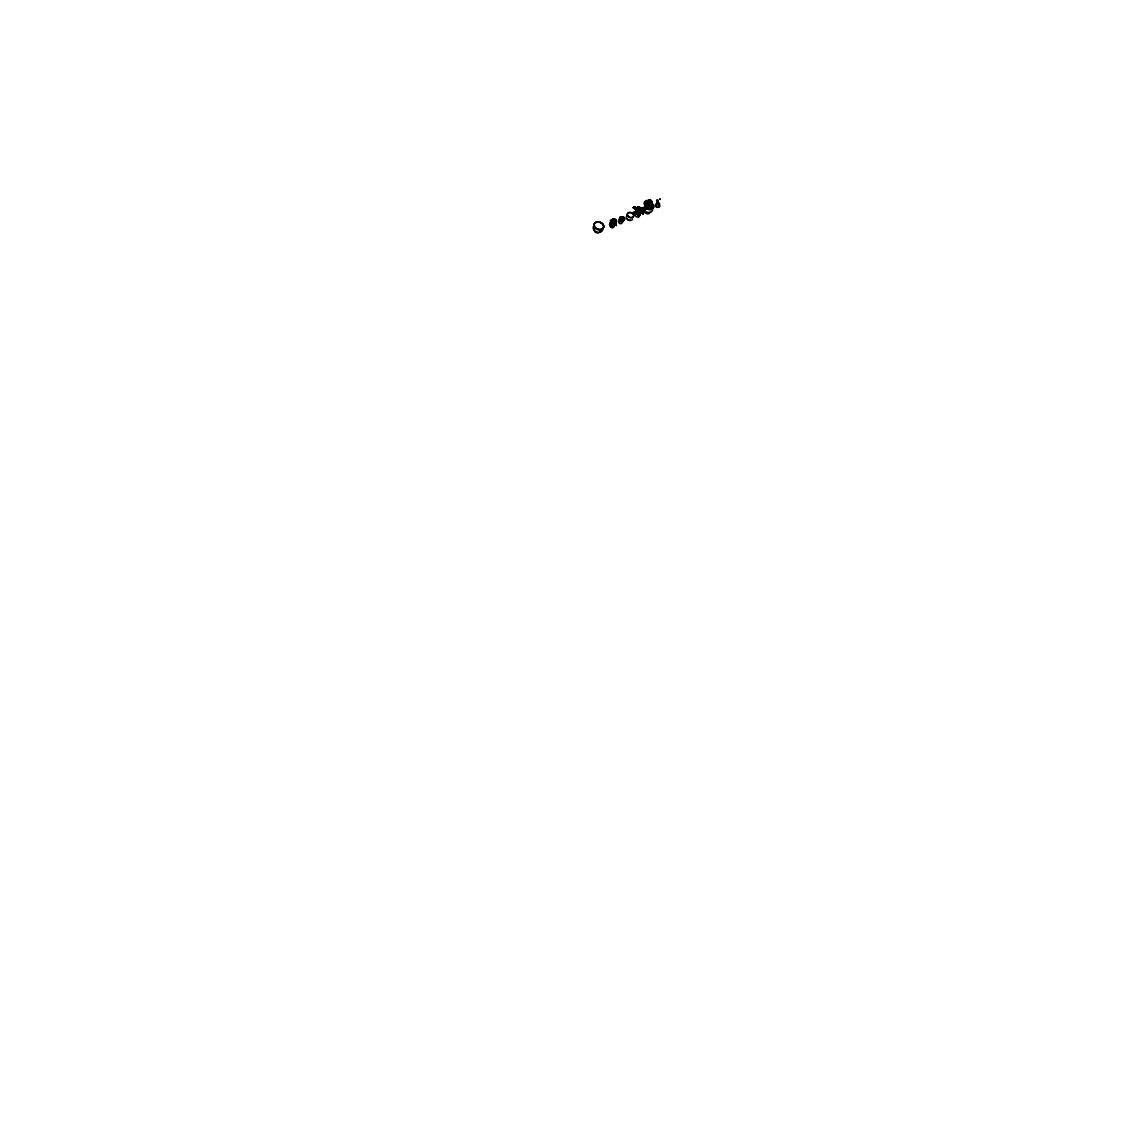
<?xml version="1.0" encoding="UTF-8"?>
<svg xmlns="http://www.w3.org/2000/svg" width="1125" height="1125" viewBox="0 0 1125 1125"><rect width="100%" height="100%" fill="white"/><g stroke="black" fill="none" stroke-linecap="round" stroke-linejoin="round"><path stroke-width="1.5" d="M622.223 219.023C621.605 220.739 625.205 216.577 624.473 218.967C623.025 216.562 624.164 219.811 624.361 219.361C623.77 221.738 625.022 216.281 620.578 218.208C622.42 220.809 621.155 219.305 623.756 217.505C624.684 219.684 622.688 220.852 624.389 217.87M623.18 219.164L622.195 219.909L623.784 218.812L621.155 219.713L620.789 218.756L621.731 219.811M647.255 201.586L648.183 201.797L647.859 200.841A2.18 1.786 -49.2 0 0 646.875 200.461L646.523 200.644A1.434 1.181 -49.2 0 1 647.508 200.995A2.475 2.039 -49.2 0 0 646.692 200.883L646.031 201.277A2.25 1.856 -49.2 0 1 647.409 201.347C653.302 198.647 646.186 201.291 646.65 202.556A1.533 1.266 -49.2 0 0 646.116 202.613C645.188 205.481 643.177 203.048 644.977 201.938A1.955 1.266 -62.8 0 1 645.427 202.022A1.913 1.238 -62.8 0 0 644.555 201.867L645.033 201.572A2.109 1.364 -62.8 0 1 645.539 201.727L645.216 201.22A1.842 1.195 -62.8 0 1 645.792 201.614L646.031 202.458A5.625 3.98 -24.5 0 1 646.312 202.809A4.528 3.375 18.8 0 0 645.131 204.187M638.522 211.936C640.448 209.137 636.356 205.523 640.013 207.591L637.608 207.464L639.858 207.408L638.522 207.872M639.872 209.362L640.097 210.248L639.661 208.758C640.125 211.753 639.759 208.589 638.016 208.533L638.916 209.166C641.208 211.331 635.864 210.488 638.48 212.231L637.017 210.727L638.03 209.602L636.877 210.642L637.861 209.292L639.9 209.7L640.364 212.878L639.239 209.039L640.069 208.659L641.222 211.233L640.181 212.597L639.675 208.744L639.647 209.475M650.841 205.523L650.995 205.031A1.969 1.139 -62.2 0 1 651.389 204.384C650.812 205.088 652.711 209.658 651.516 205.819M638.62 212.498C636.23 206.634 639.633 213.286 640.027 208.603L637.945 208.702L640.462 212.864L640.097 211.233C639.38 214.242 634.275 210.277 639.394 213.272M638.255 212.259C635.667 210.558 640.913 211.683 639 209.222L637.594 207.759L640.027 208.42L641.32 211.205L640.125 212.555L641.798 211.345M610.341 225.619L610.552 225.717A1.575 1.167 18.8 0 0 611.016 226.814L611.409 227.081A1.575 1.167 18.8 0 0 612.802 227.264L613.181 227.095A1.575 1.167 18.8 0 0 613.462 226.814L613.631 225.042L614.517 225.548A2.447 1.828 18.8 0 0 615.136 224.044L614.77 223.495A2.32 1.73 18.8 0 0 613.083 222.328L612.352 222.145A2.447 1.828 18.8 0 0 610.622 222.919C609.047 227.138 610.805 220.584 611.719 224.522A4.809 2.63 -49.6 0 0 611.395 223.158L611.677 221.738A1.477 1.322 70 0 1 612.647 221.92A1.519 1.35 70 0 0 611.705 221.541L612.169 221.4A1.659 1.477 70 0 1 612.731 221.681L612.183 221.217A1.448 1.294 70 0 1 612.97 221.639L613.364 223.158A6.891 1.575 -59.3 0 1 613.013 224.381L612.745 224.831A6.989 1.603 -59.3 0 0 613.223 222.792L613.111 222.202A2.447 1.828 18.8 0 1 614.883 223.467M638.241 215.916C640.069 218.18 636.595 213.441 640.87 211.247L640.111 212.85L638.873 212.977M613.041 222.075L611.438 223.116M624.487 220.12L624.558 218.644M653.583 207.45A4.528 3.375 18.8 0 0 649.477 202.387L649.012 200.644L650.363 201.038C648.661 204.033 649.983 207.464 648.703 203.33A1.448 1.294 70 0 0 648.056 202.823L648.225 203.512L648.802 201.277A1.547 1.406 -39 0 1 649.744 200.911C654.609 202.781 647.634 200.32 651.009 203.991C654.216 201.952 650.798 203.456 650.587 201.6A1.463 0.914 -68.7 0 1 650.841 202.556L649.941 202.12M639.267 210.923L639.07 209.152L639.886 209.053L636.666 210.403L639.872 209.784L639.928 212.527L636.806 211.219L638.888 212.92M639.366 208.898L639.408 210.769L637.172 210.586C638.705 213.708 639.956 210.066 637.706 209.334L639.984 209.278L637.692 209.714L640.406 210.15L639.956 208.645L638.044 208.181L638.93 208.983M638.888 211.387C636.427 201.783 641.489 210.473 637.847 206.873M637.987 208.561C639.844 208.533 640.041 211.795 637.875 210.755A2.334 1.744 18.8 0 1 640.645 213.314A2.334 1.744 18.8 0 1 636.792 213.469A2.334 1.744 18.8 0 1 637.945 210.684C641.025 209.081 639.042 212.147 637.706 209.545L639.984 209.278L637.706 209.32M624.389 218.798C623.377 215.114 618.961 218.63 622.983 216.942C621.984 216.169 623.419 220.05 624.473 218.967M633.459 213.666L633.656 213.989M636.441 211.528L640.139 212.934L640.716 210.811L640.125 212.555M623.911 218.742C622.139 219.417 619.973 221.639 620.522 221.133M637.172 210.15L637.805 209.208C640.42 208.8 638.058 214.186 638.803 209.391C640.856 212.063 636.37 212.963 640.069 212.681L637.172 211.753M646.284 202.978L645.975 204.033A1.969 0.745 -65 0 1 646.27 204.23L647.17 206.325L648.802 204.103L649.983 205.256L648.942 204.3M616.388 225.591C614.559 220.205 616.275 225.689 615.094 224.213A1.997 1.055 74.7 0 1 615.164 223.622A1.955 1.027 74.7 0 0 615.023 224.775L614.855 224.128A2.138 1.125 74.7 0 1 614.981 223.453L614.32 223.875A1.42 1.097 -84.7 0 1 614.827 223.13L615.53 223.298M646.523 203.175A5.625 3.98 -24.5 0 1 646.791 204.455L646.833 205.931L646.931 204.75A5.723 4.05 -24.5 0 0 646.58 203.077L646.144 203.794A2.025 0.759 -65 0 1 646.383 203.948L645.103 206.17A4.528 3.375 18.8 0 0 643.992 207.506A4.416 3.291 18.8 0 0 646.903 212.147A4.528 3.375 18.8 0 0 652.458 208.842M645.82 203.78L647.986 201.192A8.634 3.797 -41.9 0 1 648.183 201.67L647.817 202.148M650.686 200.109L648.9 199.898A7.692 1.575 -81.8 0 1 648.872 200.7L648.83 203.33L648.9 201.656A1.913 1.73 -39 0 1 649.575 201.22L647.986 201.389M613.097 223.003L612.9 224.339L610.636 223.228A2.32 1.73 18.8 0 1 612.295 222.483M648.942 200.742L648.436 202.148A1.659 1.631 -53.1 0 1 648.591 202.683L648.52 203.259A8.494 3.727 -41.9 0 1 648.155 204.356A1.884 1.856 86.9 0 0 646.875 205.186C643.669 207.338 648.028 204.033 646.355 203.133M637.861 214.256L640.083 214.72L637.861 213.483L640.125 213.68L637.861 213.314L640.125 213.3C637.509 213.033 635.498 210.572 638.873 212.85L640.097 212.822L639.928 211.359L637.959 208.744L640.097 212.527L642.319 211.612C640.927 212.245 642.487 214.003 643.191 212.147L641.77 213.3L642.502 211.486L642.656 212.991L642.473 211.444L642.684 213.005L642.403 211.134L643.472 214.102M637.327 212.147L636.834 211.092C638.972 213.736 642.15 213.244 638.03 210.009L639.267 211.148M619.566 218.714A2.391 1.772 18.8 0 1 620.634 218.419C623.616 214.397 621.788 219.586 620.592 218.236M639.731 211.359C641.616 213.778 635.189 209.433 639.661 210.459L637.777 210.319C640.069 212.442 637.369 211.908 638.002 210.263L639.141 212.667M639.619 209.953L640.673 211.542L639.745 209.77C641.995 214.017 637.538 211.373 642.108 212.147A1.744 0.956 -5.5 0 1 642.586 212.569L642.052 210.853L641.742 213.216M637.805 210.502L639.717 210.375L637.355 210.403L639.042 211.978A1.997 1.491 18.8 0 0 638.423 211.894C638.663 207.872 641.377 216.534 636.877 210.966L637.805 212.442M640.73 208.575L640.997 209.812L641.348 208.589L642.67 210.445L641.489 208.87L642.263 210.642L641.419 210.094L641.208 208.73C643.556 212.836 640.181 207.141 641.714 209.939L642.08 210.136M610.425 220.781C610.425 223.116 615.417 215.859 613.266 219.895M649.505 202.289L649.266 204.047A12.98 8.508 42.4 0 1 648.872 205.58A6.891 1.575 -59.3 0 0 649.012 204.666C648.478 206.438 652.078 199.758 652.219 203.372C651.867 204.455 653.273 205.791 650.264 204.398A4.809 2.377 6.6 0 0 649.181 205.284L649.702 204.75A2.039 1.575 -84.7 0 1 650.77 203.991L650.742 203.245M638.888 211.373C639.492 211.725 640.237 213.398 639.295 209.025L639.703 210.544L637.861 210.642L639.97 210.347L639.577 208.842C638.03 211.809 638.381 210.052 641.602 209.166M622.477 217.336C617.498 218.531 624.108 218.264 622.462 217.083M640.603 211.289L640.041 212.878L640.027 209.447L637.959 209.222L639.942 209.587L640.8 212.906M650.616 201.516C651.769 203.85 652.964 197.648 650.194 204.159M648.717 200.883C650.883 199.828 646.228 200.841 648.998 199.927M651.192 201.628L651.234 200.911L651.966 202.767M650.348 204.356C649.012 205.088 649.913 200.208 650.363 201.038M640.434 210.122L640.111 209.405L641.391 212.892L640.139 208.547M624.178 218.278L624.347 218.981M640.617 210.642L641.053 212.892L642.277 211.556L641.25 212.611M639.942 212.892L638.466 210.192L639.703 210.15L639.323 208.983M641.503 213.145L641.377 210.727L641.672 213.216L643.064 212.077L641.166 212.963L642.797 211.852L642.052 212.78M651.628 203.991L651.263 204.047A1.87 1.083 -62.2 0 0 650.672 204.877A3.684 2.377 22.2 0 0 650.278 205.327A3.755 2.419 22.2 0 1 650.939 204.863L651.22 204.328A2.025 1.167 -62.2 0 0 650.841 205.003L650.812 206.93L650.827 205.903A1.997 1.055 74.7 0 1 650.897 205.298A1.955 1.027 74.7 0 0 650.756 206.466L650.602 205.805A2.138 1.125 74.7 0 1 650.714 205.13L650.742 205.439A1.448 1.111 -84.7 0 0 650.461 205.777L650.391 205.552A1.884 0.984 74.7 0 1 650.658 204.806L652.106 207.253M621.647 219.853L621.436 220.022M615.825 224.198L616.359 225.52L615.375 224.269L615.066 225.197L615.698 221.794L615.783 224.03M639.07 211.162L637.945 208.955L639.323 211.767L641.602 209.981L640.955 208.645L642.066 210.769L640.547 209.011L641.278 212.892L641.32 211.191M650.827 206.888L651.445 203.47L652.134 205.537M639.591 210.08L637.566 211.289M640.491 212.47L641.672 212.048L641.714 210.698L641.995 213.469L643.064 212.077M648.52 206.677L648.127 203.878A1.673 1.645 86.9 0 0 647.114 204.103L647.93 203.808A1.406 1.392 -53.1 0 0 648.141 203.091L648.717 202.373A1.842 1.659 -39 0 1 649.702 201.516A1.941 1.744 -39 0 0 648.759 202.528L649.364 202.247M638.241 211.964L637.523 210.431L639.183 211.978L636.975 210.797L638.1 209.855L637.256 211.022M642.938 212.892L641.911 213.398L641.911 210.797L640.688 212.738L642.178 211.542L640.856 212.808L641.194 211.219L640.772 212.442L639.956 209.503L637.706 209.559L639.97 211.936L639.548 210.038M639.577 210.516L637.959 211.219L638.663 211.739L638.438 210.263L639.548 212.456L638.648 209.714L639.984 209.334L637.959 209.166L639.956 209.503L637.383 210.417C639.506 214.439 637.636 208.434 638.297 211.458L639.352 211.95L637.734 210.319L638.663 210.698M640.167 212.878L640.139 211.036L640.195 211.767L638.1 210.6L638.859 211.95M642.53 211.556L641.841 212.934L641.616 210.755L641.587 213.188L642.741 211.837L641.377 213.047M641.405 210.698L641.658 212.794L642.656 211.809M641.194 212.569L642.066 211.444L641.123 212.906L640.702 210.811L640.955 212.864L641.981 211.43L640.702 212.752L641.841 210.797L641.644 212.794L641.081 210.684M621.506 217.983L620.648 218.461L621.098 217.8M642.783 212.723L642.234 210.909L642.122 213.525M642.164 211.655L642.558 213.047L642.206 210.881L642.361 212.977M642.628 212.569L642.108 210.867L641.897 212.077M642.22 211.739L642.291 212.527L642.305 210.994M639.956 209.489L637.214 210.178L639.042 211.964C636.244 209.067 640.575 213.834 639.155 210.698L639.717 212.766M641.742 211.542L642.178 212.892L639.323 212.203L640.547 210.684L641.067 211.359L639.084 212.105M641.123 212.034L641.32 210.698L641.616 212.85M612.112 220.556L613.406 220.5L610.411 220.472L612.928 219.684L612.337 221.077A4.852 2.306 75.8 0 1 612.014 223.144L613.027 223.256M642.038 212.752L642.881 211.88L641.827 212.92L641.63 210.755L640.772 212.442M639.619 211.711L639.253 212.4L640.097 211.444M623.925 219.052L623.77 219.164A2.123 1.575 18.8 0 0 621.337 216.745A2.123 1.575 18.8 0 0 620.297 219.277A2.123 1.575 18.8 0 0 623.798 219.136L624.023 219.839M624.319 217.505L623.897 217.617M624.15 219.052L623.812 219.938M641.784 212.063L641.981 210.769M642.389 211.964L642.67 212.836L642.502 211.486M622.716 217.547C621.225 216.914 623.292 218.039 620.578 218.208M622.673 217.083L623.039 217.477M649.392 203.287L650.447 202.542M641.63 212.358L641.672 210.741L641.995 212.878M622.575 216.97L623.531 216.942M651.263 205.341L651.375 205.088M640.814 212.4L640.983 210.713M642.459 211.331L642.417 212.386M648.45 204.286L648.267 205.242M648.802 204.82L648.942 204.511A6.989 1.603 -59.3 0 1 648.844 205.355L648.97 204.75M624.206 217.477L622.927 217.252M638.663 211.725L638.086 210.502M643.402 214.158L643.416 213.989M613.448 226.814L612.408 227.391L612.633 224.325A1.842 1.73 77.8 0 0 611.634 224.381M648.141 209.025C649.055 203.78 650.672 208.097 649.195 208.027C649.012 209.616 646.678 207.97 648.127 207.295M613.673 224.044L612.816 224.986M612.759 224.817L613.73 221.695M648.759 204.933L648.548 204.075A12.628 4.092 84.1 0 1 649.027 202.795M633.727 207.745L633.994 207.014C633.769 207.984 633.516 207.211 633.923 207.802L633.98 207.816A5.667 3.614 41.9 0 1 636.272 209.25L637.355 208.645L636.258 210.108L637.622 208.927L636.567 210.333L637.734 209.067L639.928 208.955L637.945 208.842L638.789 210.347M620.592 218.25L621.408 217.898M623.77 219.164L623.672 219.108A1.927 1.434 18.8 0 0 621.408 216.83C621.942 217.434 622.87 219.586 621.127 217.786M622.477 218.363L621.633 216.844M610.538 223.158A2.447 1.828 18.8 0 1 612.267 222.37L613.027 222.469A2.32 1.73 18.8 0 1 614.7 223.72L615.052 224.283A2.447 1.828 18.8 0 1 614.433 225.816L613.772 225.984A2.447 1.828 18.8 0 1 611.663 225.802L611.044 225.38A2.447 1.828 18.8 0 1 610.327 223.678C611.62 225.464 610.931 221.794 610.65 222.258A2.025 0.759 -65 0 0 610.397 222.103L610.369 222.089M615.066 225.197L614.798 223.692A2.447 1.828 18.8 0 0 613.027 222.469M612.295 223.58L612.731 222.188L612.703 224.269L614.053 225.858A3.108 1.617 65.8 0 1 613.322 227.152L611.086 226.87A3.108 0.731 -55.6 0 1 611.423 225.52L611.916 225.098A1.955 1.842 77.8 0 1 612.52 224.887A1.913 1.8 77.8 0 0 611.339 225.309L611.691 224.775A2.109 1.969 77.8 0 1 612.436 224.578L611.648 224.381M648.112 205.481L647.142 207.478L647.634 206.677A1.955 1.842 77.8 0 1 648.267 206.564A1.913 1.8 77.8 0 0 647.072 206.986L647.423 206.452A2.109 1.969 77.8 0 1 648.169 206.255L647.452 206.212A4.809 2.63 -49.6 0 0 647.128 204.834L646.931 204.595M633.544 207.689C634.514 206.156 632.503 208.631 634.064 207.83L633.502 207.408M638.452 209.77L639.9 209.714L637.72 209.939L639.9 209.869L637.748 210.136L639.844 210.038C636.919 210.783 636.877 210.881 639.9 209.925L639.253 209.995M634.191 207.928L634.542 206.972L633.656 208.167L634.837 207.028L634.584 208.125L633.867 208.336L634.753 207.028L633.6 208.153L634.612 207.014L634.289 208.589L635.639 207.323L634.866 208.533L635.428 207.295L634.978 208.336L634.177 208.519L635.316 207.225L634.12 208.448L635.147 207.098L634.078 207.886M638.902 214.397L640.097 214.383L638.48 214.242M623.067 216.9L623.32 217.772M634.711 208.181L635.133 207.098L634.514 208.069M613.195 222.455C612.816 223.734 617.175 217.561 614.63 219.347L614.138 221.034M622.772 218.095L622.055 218.475M611.438 223.369L612.014 223.439A4.936 2.348 75.8 0 0 612.436 220.584L612.478 220.57M648.422 203.034A8.634 3.797 -41.9 0 1 647.93 204.834L647.227 204.384A2.011 1.969 86.9 0 1 647.93 204.173L647.311 204.033M650.123 200.461L651.08 200.981L649.744 202.613M613.505 225.914L613.969 225.591A3.108 1.73 -22.8 0 0 614.812 224.002L615.009 223.748A1.448 1.111 -84.7 0 0 614.728 224.086L614.644 223.861A1.884 0.984 74.7 0 1 614.911 223.116L614.138 223.298A2.053 1.589 -84.7 0 1 615.038 222.314A2.039 1.575 -84.7 0 0 614.025 223.059L614.306 222.356A2.18 1.673 -84.7 0 1 614.925 221.963L614.236 221.92A1.828 1.406 -84.7 0 1 615.094 221.639L615.094 222.258M635.358 208.856L635.864 207.534L634.823 208.912M650.714 200.137L649.28 200.433L650.067 200.025M649.589 205.228A7.552 4.078 58.6 0 1 651.248 203.794L650.489 203.034L650.784 203.766A2.18 1.673 -84.7 0 0 650.039 204.047L650.208 202.894L651.08 204.019M648.844 205.495L649.477 203.386M649.336 204.23L649.603 203.498M609.469 224.452L610.523 222.539A1.969 0.745 -65 0 0 610.312 222.342L610.312 222.103M633.347 207.113L633.094 207.802M636.23 207.731L634.739 208.828L635.695 207.394C633.375 208.364 637.805 210.614 637.748 209.067L639.844 208.448M622.673 218.138L622.547 217.673M643.247 213.806C643.852 213.3 642.122 214.439 643.416 212.527M635.105 209.095L636.3 207.802L635.217 209.109L636.666 208.027L635.597 209.461L636.975 208.28L636.652 209.602L637.256 208.463L635.836 209.672L636.877 208.28L635.709 209.489L636.806 208.139L635.723 209.573L637.242 208.448L636.173 210.009L637.538 208.856L636.469 210.291L637.706 208.997L637.214 210.206M643.022 213.539L643.627 213.075M610.397 225.464L610.242 225.858A1.828 1.364 18.8 0 0 610.777 227.123L611.227 227.447A1.828 1.364 18.8 0 0 612.844 227.644L613.294 227.447A1.828 1.364 18.8 0 0 613.758 226.308L613.673 226.097M648.52 203.259L648.45 203.442A1.659 1.477 70 0 0 647.916 203.091L647.93 203.808L647.48 203.161A1.519 1.35 70 0 1 648.38 203.611A1.477 1.322 70 0 0 647.409 203.414L647.283 203.836M612.408 227.391C612.323 225.281 610.65 226.575 612.956 223.889A12.628 8.269 42.4 0 0 613.392 221.569C613.673 218.461 611.55 219.277 614.784 219.445M648.267 205.144L648.141 204.356A1.927 1.898 86.9 0 0 647.002 205.397L647.831 205.116A4.936 2.348 75.8 0 0 648.183 203.245A4.852 2.306 75.8 0 1 647.761 204.834L647.381 206.072A1.842 1.73 77.8 0 1 648.38 206.016L649.491 206.03A1.463 1.406 -74.8 0 0 649.111 204.975L649.842 204.469M647.156 205.073L648.773 203.766M635.259 208.491L635.766 207.45L634.57 208.758L635.414 208.589M636.413 207.858L635.864 208.941M622.688 217.842L621.956 217.898M623.236 218.039L623.433 218.967M620.522 219.066L620.536 219.206A1.87 1.392 18.8 0 1 621.366 217.055A1.87 1.392 18.8 0 1 623.517 219.15L623.503 219.192A1.87 1.392 18.8 0 1 620.452 219.277L620.606 219.066M615.15 221.569C616.627 220.936 617.794 220.289 614.447 222.469M637.65 212.808L636.975 212.034A1.997 1.491 18.8 0 1 637.425 211.837L638.1 212.273L636.933 210.881L638.353 212.217L637.172 210.586L639.478 211.908L638.241 210.403L639.717 212.034L637.65 210.319L639.113 211.261M642.755 213.314L643.134 213.117M638.409 211.866L637.594 211.162M649.87 204.131L649.842 203.048M659.925 199.364L660.206 198.703L660.08 199.448M613.842 223.284L614.095 222.792M621.591 220.219L622.209 220.373M614.138 222.891L614.742 221.948M640.73 212.231L641.461 211.275L641.011 211.852M640.505 210.741L640.589 212.892L640.955 211.247M651.516 202.542L651.052 201.094L649.519 202.528M648.183 201.797L648.042 201.53M633.642 214.2L637.158 212.597L636.553 211.556L637.327 212.963L636.595 211.767M641.573 212.513L642.333 211.612M658.336 203.85L657.97 200.292L658.434 203.906L656.522 200.362L658.462 203.864L657.619 199.941L658.336 203.864L656.845 200.18L658.252 203.78M644.077 204.033L646.27 202.331M612.759 224.648L612.83 224.578A12.98 8.508 42.4 0 0 613.519 222.356L613.575 220.697M641.784 212.611L642.628 211.725L642.347 212.555M620.705 218.292L620.93 218.686M620.944 218.419L621.548 218.573M639.506 211.922L637.861 210.291L639.745 211.964L638.803 211.584C636.202 209.559 641.278 214.495 639.267 210.502M640.027 212.161L640.35 212.878M638.691 212.4L641.109 211.205L640.069 212.302M646.284 201.938L647.409 201.361M647.944 202.275L648.675 201.361L649.139 202.514M639.225 212.358L640.42 211.387L639.844 212.822M637.327 211.373L637.594 210.684M641.194 209.7L640.927 208.814L642.122 210.713L641.419 210.094A5.189 2.559 -32.1 0 1 643.809 209.025L644.962 209.011L643.598 208.153L644.231 209.728L643.008 208.027L644.161 209.756L643.219 208.012M642.263 209.63L641.798 208.35L642.923 210.305L641.602 208.448L641.672 209.953L642.755 210.347M641.953 209.798L641.531 208.533L643.472 210.052L641.995 208.322M640.969 211.402L640.055 208.561L638.058 207.956L640.027 208.195L637.608 208.012L639.717 207.647C636.539 207.464 639.661 206.845 638.395 207.338L637.692 207.225L639.239 207.478M638.719 210.923C637.748 212.034 635.147 212.738 637.819 212.358M611.958 220.528C611.705 219.755 612.239 219.445 614.236 218.742M639.309 212.245L637.931 210.305L639.689 211.95L638.972 211.627M639.436 212.4L638.156 210.375L638.733 210.839M635.091 209.095L636.736 208.111L636.075 209.067M642.909 208.027L643.627 209.981M642.923 208.027L644.231 209.728M640.125 209.236L640.73 210.994M646.341 202.809L646.298 202.753A5.723 4.05 -24.5 0 0 645.764 202.022L645.792 202.092M611.452 219.952L613.125 219.023M638.339 207.169C639.633 206.494 636.272 207.858 640.027 208.027L637.608 207.394L638.494 207.703C640.603 206.733 635.709 208.35 639.703 207.534L637.58 207.83L640.027 208.027L638.93 208.223L638.058 207.619L639.577 207.366L638.114 206.972M639.183 207.464L638.283 207.056L639.337 207.295M638.803 207.295L637.734 207.07M641.489 210.08L641.011 208.814L641.784 210.333M639.07 208.069L639.745 207.83L638.016 207.45L639.717 207.577L637.552 207.717L639.83 207.942L637.608 208.139L639.802 208.083L637.664 208.266L638.648 208.631L640.027 208.28L638.044 208.027L639.83 207.942M637.636 208.406L639.9 208.378L637.664 208.195L640.013 207.787L638.03 207.506L640.083 208.153L638.93 208.533L638.03 207.759L639.731 207.731M637.945 208.702L640.069 208.983L637.72 208.884L640.069 208.364L638.044 207.689L639.394 208.139M639.155 208.463L639.872 208.223L638.044 208.35M638.184 208.041L640.013 207.661L638.058 207.225L640.013 207.717M638.845 209.967L637.959 209.377L639.759 210.052L637.973 209.602M639.38 208.631L638.002 208.111L638.93 208.828M639.422 208.252L638.93 208.463M639.211 209.348L640.055 208.645M638.466 207.605L637.622 207.366L639.436 207.211M639.169 210.319L638.494 210.038M638.606 208.364L640.027 207.872M638.522 207.802L637.566 207.534L639.38 207.844M638.888 209.334L640.027 209.194M621.197 217.097L621.323 216.998A2.095 1.547 18.8 0 1 623.742 219.22A2.095 1.547 18.8 0 1 620.297 219.347A2.095 1.547 18.8 0 1 621.323 216.858L621.337 216.886A1.927 1.434 18.8 0 0 620.466 219.122A1.927 1.434 18.8 0 0 623.63 218.995L623.672 219.108M640.013 207.591L638.044 207.239M638.564 208.012L639.942 207.506M637.917 210.966L638.944 211.064L638.536 209.812L639.661 210.277M638.677 209.137L639.928 208.828M639.984 209.348L638.859 209.545M638.747 210.558L639.619 210.361M638.803 210.22L639.802 209.981M624.122 219.628L623.869 218.925M615.347 220.697L614.18 220.275L615.839 220.57M638.691 210.052L639.914 209.798M639.281 211.88L637.734 210.361C638.353 212.063 640.294 211.233 638.536 209.967L638.944 210.881M637.509 210.445L639.45 210.938L638.381 210.741L639.717 211.978L638.353 211.387M650.742 202.092L649.927 201.938M614.433 220.373L615.262 220.627M642.586 209.489L643.359 210.052L642.136 208.209L644.006 209.841L643.205 209.25M638.733 212.484L639.619 212.358L638.03 212.161C641.053 213.117 637.298 211.809 638.775 212.527L639.816 212.513L638.072 212.161L639.759 212.484M612.703 224.269L614.925 223.988M623.236 219.867L622.462 219.558M648.337 204.848L648.07 204.848A12.98 4.205 84.1 0 1 648.619 203.273M637.411 211.837L640.069 212.681L638.831 212.723M640.181 212.977L638.48 212.738M639.309 212.723L640.013 212.667L638.03 212.484M642.783 209.391L642.459 208.139M638.902 213.202L640.153 213.173L637.847 212.681L640.167 213.159L639.436 213.272M638.733 216.183L638.761 215.845M650.812 205.425L650.067 205.552A1.42 1.097 -84.7 0 1 650.559 204.806L649.87 204.975A2.053 1.589 -84.7 0 1 650.77 203.991M640.167 213.595L638.508 213.216M637.861 213.666L640.167 213.933L638.494 213.75M639.422 214.017L640.125 214.003M640.111 214.102L637.889 213.82M639.591 215.606L638.522 215.62M638.888 214.72L640.027 214.875L637.931 214.861M650.306 200.053L649.856 200.039M638.817 215.395C638.986 215.353 638.719 215.184 638.803 215.536M638.845 215.241L637.945 214.917L639.858 215.198L638.859 214.959M650.334 202.036L651.656 202.317M638.916 214.214L637.903 213.863L640.097 214.481M648.506 200.995L650.152 201.192M637.762 209.109L638.691 209.334M638.93 213.68L637.903 213.384M615.487 219.783L616.303 220.064L615.628 219.783M638.466 213.075L637.931 213.033M638.859 211.837L639.562 212.133L638.156 211.486M638.395 210.713L639.169 211.683M639.773 211.992L639.197 211.753M637.875 212.372L638.845 212.78M638.761 211.514L639.745 211.964M638.198 211.809L637.903 211.584M644.133 208.969L644.752 209.334L643.795 208.167M643.641 209.095L644.372 209.602L643.5 208.083L644.569 209.447M650.306 202.697L650.967 204.019L649.969 203.611A1.828 1.406 -84.7 0 1 650.841 203.33L651.08 203.287M643.303 209.573L642.712 208.041M643.95 208.997L644.653 209.419L643.711 208.139M644.217 208.955L644.47 208.927M610.355 225.127A3.108 2.067 22.3 0 1 610.552 223.467A2.447 1.828 18.8 0 0 611.114 225.155L611.733 225.577A2.447 1.828 18.8 0 0 613.913 225.844M636.862 211.584L637.495 212.878L636.848 211.584L637.509 212.147M643.711 209.081L644.414 209.587L643.289 208.055L643.823 209.362M636.638 211.57L637.566 212.358M652.163 202.725L652.43 203.062M641.18 211.303L640.237 210.938M641.573 210.009L642.277 210.572M616.43 221.034L616.739 221.316M642.684 210.445L641.461 208.589M633.853 214.045L633.572 213.159L634.12 213.806M634.05 214.397L633.839 212.47L634.852 214.13L633.895 212.414L635.358 213.834L634.95 211.739L635.948 213.525L634.57 211.922L635.611 213.694L635.189 213.019M634.345 213.623L633.727 212.681L634.711 214.186L634.486 213.483M633.572 213.159L634.416 214.284L634.036 213.3M635.02 214.017L634.402 212.091M634.542 213.441L634.711 214.186L633.895 212.428L635.02 214.017M634.092 213.848L633.572 213.047L634.261 213.637M634.022 212.344L634.837 213.595M648.028 208.856L648.056 208.884A4.528 3.375 18.8 0 0 653.513 207.323M635.695 212.203L635.062 211.683L636.314 213.328L635.737 211.486L636.905 212.695M650.348 203.091A4.528 3.375 18.8 0 0 649.223 202.795A6.891 3.769 -18.8 0 0 648.675 203.962L648.534 204.848M635.203 211.627L635.709 213.103M634.711 211.908L635.794 213.525L634.655 211.922M636.117 211.458L637.073 213.075L636.033 211.458L637.017 213.061L636.272 211.486L637.552 212.836L637.031 211.655M636.694 212.048L637.017 212.414M647.072 204.061L647.114 204.103A3.684 1.856 72.6 0 0 647.395 202.95L647.452 203.091M637.369 210.361L637.805 211.092M635.541 212.273L636.595 213.23L635.541 211.514L636.553 213.286L635.4 211.514L636.666 213.244L635.794 211.458L636.497 212.498M636.947 210.881L638.269 212.259L636.975 210.797M637.298 210.544L638.691 212.175L637.087 210.628M641.855 212.077L642.417 212.991M638.016 210.263L638.634 211.472M638.255 210.473L638.775 211.57M614.362 225.464L614.433 225.605A2.32 1.73 18.8 0 0 615.009 224.044M642.277 212.273L642.684 213.005M640.617 209.7L640.744 210.572L640.364 208.547L640.533 209.517M640.786 209.433L640.491 208.533L641.658 211.05L640.575 208.561L640.8 209.925M641.152 209.658L640.744 208.927L641.812 210.923L640.448 208.561M650.138 203.217L650.138 203.217A4.416 3.291 18.8 0 0 649.181 202.95A6.989 3.825 -18.8 0 0 648.45 204.609M641.264 208.688L641.489 208.87M647.845 209.362A4.416 3.291 18.8 0 1 645.413 203.991M653.414 207.591A4.528 3.375 18.8 0 1 647.873 209.067A4.528 3.375 18.8 0 1 644.962 204.328M651.417 203.611A4.528 3.375 18.8 0 1 652.655 208.786A4.528 3.375 18.8 0 1 646.144 208.378A4.528 3.375 18.8 0 1 646.073 203.273M649.941 212.161A2.714 2.025 18.8 0 1 646.523 213.609A2.714 2.025 18.8 0 1 645.019 210.319M649.139 203.259A12.628 8.269 42.4 0 1 648.689 205.566M647.986 203.316A7.552 1.547 -81.8 0 1 647.775 203.85L647.705 204.441A7.692 1.575 -81.8 0 0 648.309 202.823M630.408 220.036A1.8 1.336 18.8 0 1 627.497 218.925M632.63 219.136A3.333 2.475 18.8 0 1 627.806 219.867A3.333 2.475 18.8 0 1 627.286 215.775M602.733 228.206A5.006 3.713 18.8 0 1 597.825 232.172A5.006 3.713 18.8 0 1 593.297 226.617M593.831 225.787A5.006 3.713 18.8 0 1 594.633 225.141M600.173 231.145A3.038 2.25 18.8 0 1 596.348 232.734A3.038 2.25 18.8 0 1 594.689 229.064M623.236 219.713A2.391 1.772 18.8 0 1 621.098 222.089A2.391 1.772 18.8 0 1 619.186 219.023M621.577 221.808A1.617 1.195 18.8 0 1 621.506 223.523A1.617 1.195 18.8 0 1 619.27 223.158A1.617 1.195 18.8 0 1 619.341 221.428M639.394 215.522A2.081 1.547 18.8 0 1 636.82 217.027A2.081 1.547 18.8 0 1 636.019 214.242M639.956 213.061A1.997 1.491 18.8 0 1 638.606 214.903A1.997 1.491 18.8 0 1 636.202 213.244M659.841 205.411A2.348 1.744 18.8 0 1 657.942 207.309A2.348 1.744 18.8 0 1 655.327 205.27A2.348 1.744 18.8 0 1 657.689 203.723M658.716 206.255A1.448 1.083 18.8 0 1 656.93 207.309A1.448 1.083 18.8 0 1 656.367 205.369M615.361 222.061A7.692 4.148 58.6 0 0 613.378 224.564L614.475 225.281L613.856 225.759A2.32 1.73 18.8 0 1 611.789 225.492M614.925 224.283A2.32 1.73 18.8 0 1 614.334 225.731M613.772 225.984A2.32 1.73 18.8 0 1 611.705 225.731M611.128 225.323A2.32 1.73 18.8 0 1 610.453 223.72L610.734 222.975A2.32 1.73 18.8 0 1 612.38 222.244M611.212 225.098A2.32 1.73 18.8 0 1 610.523 223.481M610.748 223.678L610.748 223.678M615.642 222.637L615.656 222.736M614.109 224.438L614.011 224.578A3.755 2.419 22.2 0 1 615.206 223.186L614.995 223.298A3.684 2.377 22.2 0 0 614.152 224.297L614.109 224.438M642.656 213.23L643.472 212.541L642.712 213.272M611.761 220.922L610.72 221.372L611.761 220.922M611.578 220.894L610.72 221.203L611.578 220.894M634.092 207.844L634.008 207.816M643.331 209.194L643.134 208.055L643.331 209.194M615.769 222.286L615.909 223.116L615.839 222.314M635.541 212.85L634.753 211.837L635.555 212.836M628.186 216.267A3.333 2.475 18.8 0 0 633.684 216.056A3.333 2.475 18.8 0 0 629.817 212.302A3.333 2.475 18.8 0 0 628.186 216.267M628.059 216.661A3.333 2.475 18.8 0 0 633.558 216.436A3.333 2.475 18.8 0 0 629.691 212.681A3.333 2.475 18.8 0 0 628.059 216.661M595.223 228.122A5.006 3.713 18.8 0 0 603.45 227.798A5.006 3.713 18.8 0 0 597.67 222.159A5.006 3.713 18.8 0 0 595.223 228.122M595.294 227.911A5.006 3.713 18.8 0 0 603.534 227.573A5.006 3.713 18.8 0 0 597.741 221.948A5.006 3.713 18.8 0 0 595.294 227.911M595.378 227.686A5.006 3.713 18.8 0 0 603.605 227.348A5.006 3.713 18.8 0 0 597.811 221.723A5.006 3.713 18.8 0 0 595.378 227.686M657.112 204.441A1.505 1.125 18.8 0 0 659.602 204.342A1.505 1.125 18.8 0 0 657.858 202.641A1.505 1.125 18.8 0 0 657.112 204.441"/></g></svg>
